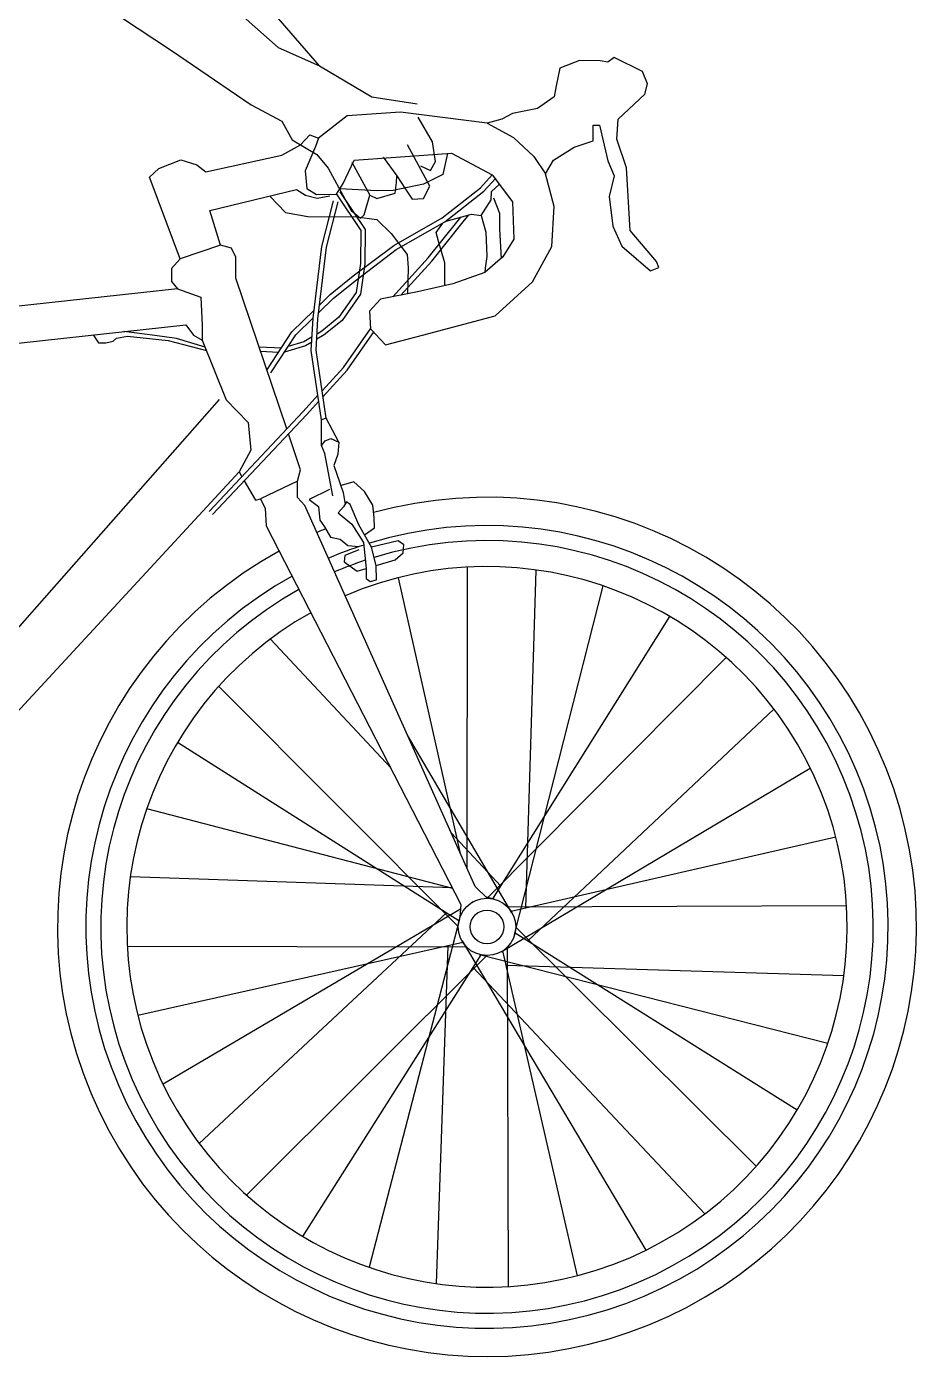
# Model space of a CAD drawing. Header units: millimetres. Extents: x 1284 to 35279, y 955 to 12847.
# Drawn here: x 13005 to 13713, y 3179 to 4236 of the extents above; entities that cross this region are included whole.
import ezdxf

# ---------------------------------------------------------------- set-up
doc = ezdxf.new("R2010")
doc.units = ezdxf.units.MM
doc.header["$LTSCALE"] = 20

# ---------------------------------------------------------------- blocks, each defined once
blk = doc.blocks.new('*U6')
at = {"linetype": 'Continuous'}
for points in [[(-244, 872.7), (-268.4, 937.6), (-261, 944.4), (-243.4, 951.3), (-230.7, 947.4), (-223.7, 941.8), (-163.1, 954.9), (-148.2, 963.2), (-140.8, 971.1), (-134, 968.4), (-136.5, 961.9), (-144.7, 942.5), (-143.3, 928.6), (-135.5, 923.7), (-119.8, 923.9), (-114.5, 932.5), (-105.7, 951), (-28.1, 956.6), (4, 939.4), (20.2, 917.8), (21.3, 888.1), (12.5, 874.1), (-1.8, 861.6), (-27.1, 852.7), (-55.3, 846.3), (-84.6, 840.4), (-93.4, 831.1), (-92.7, 816.9), (-80.6, 804.3), (-51.4, 812), (6.6, 827.2), (36.3, 854.2), (51.5, 882.5), (53.3, 914.2), (46.4, 940.2), (52.9, 951), (69.2, 961.3), (84.5, 966.5), (84.5, 978.8), (89.4, 978.8), (96.1, 950.5), (101, 938.6), (97.1, 922.1), (100.1, 898.6), (107.2, 882.6), (129.9, 863.1), (136.6, 865.8), (134.7, 870.5), (113.9, 895.2), (110.8, 944.8), (103.2, 967.7), (104.2, 983.7), (125.5, 1003.6), (127.6, 1011.8), (123.7, 1021.6), (101.1, 1032.6), (96, 1028.9), (90.1, 1030.1), (73.5, 1030.3), (57.9, 1024.2), (55, 1010.2), (53.3, 1001.5), (40.1, 992.2), (20.2, 988.2), (11.7, 983.5), (0, 980.5), (-68.9, 989.2), (-111.2, 986.2), (-134, 968.4)], [(0, 980.5), (21.2, 969.1), (37.3, 954), (46.4, 940.2)], [(-31.3, 956.3), (-35, 939.7), (-50.4, 932), (-74.6, 926.8), (-87.4, 926.6), (-117.1, 928.2)], [(-133.8, 829.8), (-122, 841.2), (-103.9, 856), (-72.1, 880.1), (-33.5, 901.9), (-2.4, 926.3), (6.9, 936.8)], [(-133.1, 835.8), (-124.6, 844.1), (-106.3, 859), (-74.2, 883.3), (-35.6, 905.1), (-5.1, 929.1), (4, 939.4)], [(-32.6, 902.5), (-12.3, 908), (-4.6, 907), (3.2, 919.6), (3.7, 926.1), (9.7, 931.8)], [(-212, 883.4), (-220.4, 910.9), (-151.5, 927.6), (-144.4, 923.1), (-135, 920.7), (-125, 922.7)], [(-172.8, 922.4), (-160.3, 909.3), (-142.5, 906.2), (-103.9, 906), (-87.6, 903.9), (-76.3, 892.8), (-63.6, 876.1), (-62.6, 865.5), (-63.1, 844.8)], [(-116.9, 925.9), (-96.9, 896), (-97.2, 868.7), (-100.7, 844.5), (-115.1, 823.6), (-129.4, 812.1), (-135.4, 808.6)], [(-119.8, 923.9), (-100.4, 895), (-100.7, 869), (-104.1, 845.8), (-117.7, 826.1), (-131.4, 815), (-135.1, 812.8)], [(5.2, 921.1), (9.9, 909), (10, 896.2), (11.2, 872.9)], [(-128, 745.8), (-131.5, 744.6), (-139.7, 799.8), (-138.2, 825.3), (-131.4, 882.5), (-122, 918.8)], [(-128, 745.8), (-135.9, 799.9), (-134.4, 825), (-127.7, 881.8), (-118.4, 917.8)], [(-74.8, 842.4), (-46.7, 873.3), (-24, 901.7), (-20.7, 905.8)], [(-68.4, 843.7), (-43.8, 870.8), (-21.1, 899.3), (-14.4, 907.5)], [(-33.5, 851.3), (-33.4, 869.4), (-37.8, 883.8), (-40.4, 893.6), (-35, 901)], [(-4.6, 907), (-1, 893.9), (-0.2, 874.5), (-1.5, 865.2), (-1.8, 861.6)], [(-159.2, 737.4), (-199.8, 857.3), (-199.8, 874), (-203.3, 881), (-212, 883.4), (-244, 872.7), (-250.8, 864.8), (-251, 854.5), (-246.2, 848.8), (-227.5, 842.2), (-226.6, 819.8), (-226.4, 807.9), (-207.3, 760.4), (-189.9, 742.4), (-187.7, 720.4), (-197.2, 703.2), (-195, 699.4)], [(-246.2, 848.8), (-749.3, 793.8), (-754.5, 796.5), (-759.3, 797.4), (-764.9, 787), (-765.2, 773.9), (-758.7, 766.7), (-748.1, 759.1), (-741.8, 765.2), (-239.5, 820.2), (-233.5, 812), (-226.4, 807.9)], [(-175, 784.1), (-155.1, 814.6), (-137.4, 831.7)], [(-171.8, 782), (-152.1, 812.1), (-138.1, 825.7)], [(-224.1, 802.3), (-246.8, 809.2), (-264.2, 811.7), (-288.9, 814.8)], [(-131.2, 767.7), (-114.2, 786.3), (-92.7, 816.9)], [(-130.5, 763), (-111.3, 784), (-89.6, 814.7)], [(-313.1, 812.1), (-309, 805.9), (-303.1, 805.8), (-297.2, 807.2), (-294.7, 809.5), (-285.8, 811.1), (-253.6, 807.6), (-223.1, 799.8)], [(-139.3, 806.3), (-144.3, 803.4), (-161.1, 798.4)], [(-139, 810.6), (-145.7, 806.7), (-158.1, 803)], [(-163.5, 801.7), (-181.2, 802.4)], [(-165.8, 798.2), (-180, 798.8)], [(-221, 671.8), (-146.3, 751.1), (-134.4, 764.1)], [(-555.9, 371.5), (-212.6, 760.7)], [(-218.3, 669.3), (-143.6, 748.6), (-133.7, 759.4)], [(-131.7, 724.2), (-131.5, 744.6)], [(-117.8, 726.9), (-128, 745.8)], [(-150.6, 695.9), (-148.3, 704.9), (-157.9, 733.4)], [(-122.5, 684.1), (-129, 717.7), (-131.7, 724.2), (-128.6, 727.8), (-124.1, 729.7), (-117.8, 726.9), (-118.6, 717.2), (-121.8, 708.4), (-114.4, 686.8), (-112.9, 677.4)], [(-197.2, 703.2), (-525.7, 348)], [(-193, 696.1), (-184, 680.6), (-180.2, 681.9)], [(0, 364.3), (-9.4, 373.6), (-144.8, 676.6), (-150.6, 682.8), (-150.6, 695.9), (-180.2, 681.9), (-176.5, 674), (-175.7, 660.4), (-20.7, 359.3), (-21.5, 349.1)], [(-125.3, 689.1), (-141.4, 681.3), (-133.9, 675.6), (-132.8, 664.8), (-129.3, 659.5), (-124.5, 651.3), (-116.7, 649.6), (-110.6, 644.8), (-101.9, 643.8)], [(-97.3, 653.1), (-89.4, 658.7), (-89.7, 667), (-90.9, 676.8), (-97.3, 687.5), (-106, 695.4), (-115.9, 692.3)], [(-96.2, 626.4), (-96.1, 618.5), (-92.9, 616), (-87.8, 617.4), (-88.2, 628.9), (-91.8, 643.3), (-101.8, 661.1), (-108.8, 677.4), (-111.7, 679.3), (-114.2, 675.5), (-118.3, 670.6), (-107.5, 661.7), (-98.2, 647.2), (-96.2, 626.4)], [(-88.2, 628.9), (-73.1, 633.3), (-66.7, 638.8), (-66.1, 645.2), (-70.6, 648.5), (-91.8, 643.3)], [(-101.8, 641.2), (-113.1, 636.7), (-113.5, 631.8), (-103.2, 624.3), (-96.2, 626.4)], [(-15.9, 388.1), (-15.6, 627.5)], [(38.7, 625.2), (30.7, 356.6)], [(-21.1, 399.8), (-70.3, 619.1)], [(21.9, 335.4), (92.5, 612.5)], [(4.7, 363.8), (145.4, 588.2)], [(-172.2, 570.3), (-76.6, 467.9)], [(0.1, 364.3), (190.2, 555.6)], [(-22.8, 341.7), (-213.3, 532.6)], [(228, 514.7), (32.4, 330.5)], [(-22.3, 346.3), (-246, 488.1)], [(19.8, 352.6), (-63.2, 493.9)], [(11.2, 321.7), (257.1, 467.7)], [(-27.3, 372.1), (-270.6, 435.3)], [(-28.6, 416.4), (11.1, 373.9)], [(19.1, 353.9), (277.3, 413.1)], [(-283.6, 381.5), (-27.6, 372.7)], [(-11.1, 361.3), (-12.4, 360.6)], [(-12.4, 360.6), (-12.4, 360.6)], [(6.1, 363.4), (-1, 365.3)], [(-21, 355.5), (-257.6, 216.4)], [(-228.8, 169.3), (-32.3, 352.7)], [(16.1, 357.5), (285.9, 358.4)], [(-21.9, 347.6), (-93.8, 70.9)], [(22.8, 341.4), (214.1, 151.3)], [(-19.1, 329.1), (-277.6, 271.1)], [(-19.8, 330.3), (126.2, 84.4)], [(22.3, 336.8), (246.7, 196.1)], [(-16.2, 325.5), (-286, 325.9)], [(-0.2, 318.7), (-191.2, 128.2)], [(-4.8, 319.2), (-146.6, 95.4)], [(-40.1, 57.9), (-30.8, 326.5)], [(-6, 319.5), (271, 249)], [(12.4, 322.4), (71.6, 64.2)], [(16, 325.3), (16.9, 55.6)], [(173.2, 113.4), (-11.1, 309.2)], [(283.8, 302.7), (15.1, 310.8)]]:
    blk.add_lwpolyline(points, dxfattribs=at)
for radius in [22.8, 13.4]:
    blk.add_circle((0, 341.5), radius, dxfattribs=at)
for radius, start, end in [(341.5, 118.9575, 105.312), (319, 119.0791, 107.0533), (341.5, 112.0827, 113.3196), (307.1, 119.1504, 106.9984), (319, 107.8885, 113.2668), (286.4, 119.2893, 113.1756), (307.1, 108.3775, 113.2358)]:
    blk.add_arc((0, 341.5), radius, start, end, dxfattribs=at)
blk = doc.blocks.new('人物動作（CAD素材.com）64')
at = {"color": 0, "linetype": 'ByBlock', "lineweight": -2}
for points in [[(254.5, 987.5), (272.8, 952.4), (304.7, 919.1), (356.7, 874.8), (440.2, 800.4), (473.1, 785.8), (401.9, 868), (338, 932.3), (282.8, 1026.3), (240.4, 1141.8), (246.2, 1155.2), (283.1, 1188.8), (287.2, 1199.7), (304.2, 1192.6), (325.9, 1198.5), (298.8, 1241.1), (294.3, 1265.8), (294.6, 1282.8), (301.6, 1308.1), (312.2, 1317.8), (319.8, 1318.1), (323.2, 1325.1), (325.9, 1340), (324.4, 1351.6)], [(189.2, 967), (187.4, 951), (226.7, 895.4), (275, 851.5), (355.4, 798.1), (418.8, 754.8), (443, 742), (451.2, 727), (470.8, 715.5), (479.9, 704.6), (498.2, 670.8), (505.6, 664.9), (508.6, 667.4), (512.9, 683)], [(473.1, 785.8), (514.6, 761.2), (550.7, 755.7)], [(553.2, 706.3), (561.3, 702.7), (565.2, 709.8), (562.8, 725.4), (551.4, 745.1)], [(523.6, 713.2), (534.4, 698.6), (541.3, 687.9), (546.7, 679.9), (555.7, 680.4), (560.7, 690.3), (543.1, 723.1)], [(498.7, 709.4), (512.9, 683), (518.7, 680.4), (533.3, 684.8), (534.2, 693.3), (534.4, 698.6)]]:
    blk.add_lwpolyline(points, dxfattribs=at)

msp = doc.modelspace()

# ---------------------------------------------------------------- block references
for name, p in [('人物動作（CAD素材.com）64', (12765, 3418.6)), ('*U6', (13371.2, 3178.5))]:
    msp.add_blockref(name, p)

doc.saveas('drawing.dxf')
